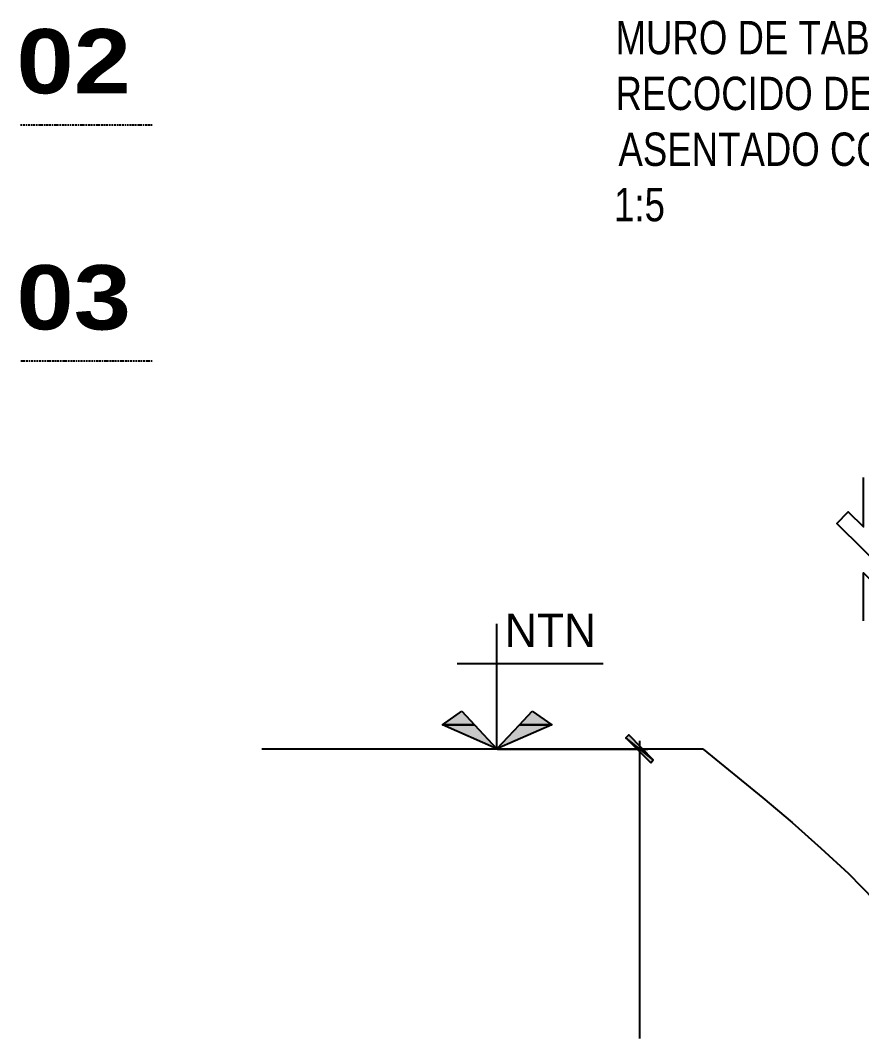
# Model space of a CAD drawing. Header units: metres. Extents: x 2.9 to 42.8, y 1.7 to 28.7.
# Drawn here: x 14.159 to 17.188, y 18.459 to 22.126 of the extents above; entities that cross this region are included whole.
import ezdxf

# ---------------------------------------------------------------- set-up
doc = ezdxf.new("R2010")
doc.units = ezdxf.units.M
for name, color, linetype in [('AMARILLO', 2, 'Continuous'), ('NEGRO', 7, 'Continuous'), ('RELLENO_NEGRO', 7, 'Continuous'), ('TEXTO', 7, 'Continuous')]:
    doc.layers.add(name, color=color, linetype=linetype)
doc.layers.add('RGB_118_118_118', color=7, linetype='Continuous', true_color=0x767676)
doc.layers.add('RGB_120_120_120', color=7, linetype='Continuous', true_color=0x787878)
doc.styles.add('Arial_Black', font='ariblk.ttf')

msp = doc.modelspace()

# ---------------------------------------------------------------- hatches: boundary and pattern name
at = {"layer": 'RELLENO_NEGRO'}
h = msp.add_hatch(color=256, dxfattribs=at)
h.dxf.hatch_style = 1
h.paths.add_polyline_path([(15.748, 19.6391), (15.7939, 19.5897), (15.6792, 19.5897), (15.748, 19.6391)])
h = msp.add_hatch(color=256, dxfattribs=at)
h.dxf.hatch_style = 1
h.paths.add_polyline_path([(16.002, 19.6391), (16.0726, 19.5897), (15.9561, 19.5897), (16.002, 19.6391)])
h = msp.add_hatch(color=256, dxfattribs=at)
h.dxf.hatch_style = 1
h.paths.add_polyline_path([(15.6792, 19.5897), (15.7939, 19.5897), (15.875, 19.5033), (15.6792, 19.5897)])
h = msp.add_hatch(color=256, dxfattribs=at)
h.dxf.hatch_style = 1
h.paths.add_polyline_path([(15.9561, 19.5897), (16.0726, 19.5897), (15.875, 19.5033), (15.9561, 19.5897)])
h = msp.add_hatch(color=256, dxfattribs=at)
h.dxf.hatch_style = 1
h.paths.add_polyline_path([(16.4289, 19.4522), (16.4377, 19.4628), (16.3389, 19.5421), (16.4289, 19.4522)])
h.paths.add_polyline_path([(16.4377, 19.4628), (16.3389, 19.5421), (16.3495, 19.5527), (16.4377, 19.4628)])

# ---------------------------------------------------------------- linework, layer by layer
at = {"layer": 'AMARILLO', "lineweight": -3}
for points in [[(14.1587, 21.7505), (14.164, 21.7505)], [(14.1676, 21.7505), (14.1746, 21.7505)], [(14.1781, 21.7505), (14.1834, 21.7505)], [(14.187, 21.7505), (14.1923, 21.7505)], [(14.1958, 21.7505), (14.2028, 21.7505)], [(14.2046, 21.7505), (14.2117, 21.7505)], [(14.2152, 21.7505), (14.2205, 21.7505)], [(14.224, 21.7505), (14.2311, 21.7505)], [(14.2328, 21.7505), (14.2399, 21.7505)], [(14.2434, 21.7505), (14.2487, 21.7505)], [(14.2522, 21.7505), (14.2593, 21.7505)], [(14.261, 21.7505), (14.2681, 21.7505)], [(14.2716, 21.7505), (14.2769, 21.7505)], [(14.2804, 21.7505), (14.2875, 21.7505)], [(14.2893, 21.7505), (14.2963, 21.7505)], [(14.2998, 21.7505), (14.3051, 21.7505)], [(14.3087, 21.7505), (14.3157, 21.7505)], [(14.3175, 21.7505), (14.3245, 21.7505)], [(14.3281, 21.7505), (14.3334, 21.7505)], [(14.3369, 21.7505), (14.3422, 21.7505)], [(14.3457, 21.7505), (14.3528, 21.7505)], [(14.3563, 21.7505), (14.3616, 21.7505)], [(14.3651, 21.7505), (14.3704, 21.7505)], [(14.3739, 21.7505), (14.381, 21.7505)], [(14.3828, 21.7505), (14.3898, 21.7505)], [(14.3933, 21.7505), (14.3986, 21.7505)], [(14.4022, 21.7505), (14.4092, 21.7505)], [(14.411, 21.7505), (14.418, 21.7505)], [(14.4216, 21.7505), (14.4268, 21.7505)], [(14.4304, 21.7505), (14.4374, 21.7505)], [(14.4392, 21.7505), (14.4462, 21.7505)], [(14.4498, 21.7505), (14.4551, 21.7505)], [(14.4586, 21.7505), (14.4657, 21.7505)], [(14.4674, 21.7505), (14.4745, 21.7505)], [(14.478, 21.7505), (14.4833, 21.7505)], [(14.4868, 21.7505), (14.4921, 21.7505)], [(14.4956, 21.7505), (14.5027, 21.7505)], [(14.5062, 21.7505), (14.5115, 21.7505)], [(14.515, 21.7505), (14.5203, 21.7505)], [(14.5239, 21.7505), (14.5309, 21.7505)], [(14.5344, 21.7505), (14.5397, 21.7505)], [(14.5433, 21.7505), (14.5486, 21.7505)], [(14.5521, 21.7505), (14.5591, 21.7505)], [(14.5609, 21.7505), (14.568, 21.7505)], [(14.5715, 21.7505), (14.5768, 21.7505)], [(14.5803, 21.7505), (14.5874, 21.7505)], [(14.5891, 21.7505), (14.5962, 21.7505)], [(14.5997, 21.7505), (14.605, 21.7505)], [(14.6085, 21.7505), (14.6156, 21.7505)], [(14.6173, 21.7505), (14.6244, 21.7505)], [(14.6279, 21.7505), (14.6332, 21.7505)], [(14.1605, 20.9003), (14.1676, 20.9003)], [(14.1693, 20.9003), (14.1764, 20.9003)], [(14.1799, 20.9003), (14.1852, 20.9003)], [(14.1887, 20.9003), (14.194, 20.9003)], [(14.1975, 20.9003), (14.2046, 20.9003)], [(14.2081, 20.9003), (14.2134, 20.9003)], [(14.2169, 20.9003), (14.2222, 20.9003)], [(14.2258, 20.9003), (14.2328, 20.9003)], [(14.2363, 20.9003), (14.2416, 20.9003)], [(14.2452, 20.9003), (14.2505, 20.9003)], [(14.254, 20.9003), (14.261, 20.9003)], [(14.2628, 20.9003), (14.2699, 20.9003)], [(14.2734, 20.9003), (14.2787, 20.9003)], [(14.2822, 20.9003), (14.2893, 20.9003)], [(14.291, 20.9003), (14.2981, 20.9003)], [(14.3016, 20.9003), (14.3069, 20.9003)], [(14.3104, 20.9003), (14.3175, 20.9003)], [(14.3192, 20.9003), (14.3263, 20.9003)], [(14.3298, 20.9003), (14.3351, 20.9003)], [(14.3387, 20.9003), (14.3457, 20.9003)], [(14.3475, 20.9003), (14.3545, 20.9003)], [(14.3581, 20.9003), (14.3633, 20.9003)], [(14.3669, 20.9003), (14.3722, 20.9003)], [(14.3757, 20.9003), (14.3828, 20.9003)], [(14.3863, 20.9003), (14.3916, 20.9003)], [(14.3951, 20.9003), (14.4004, 20.9003)], [(14.4039, 20.9003), (14.411, 20.9003)], [(14.4145, 20.9003), (14.4198, 20.9003)], [(14.4233, 20.9003), (14.4286, 20.9003)], [(14.4321, 20.9003), (14.4392, 20.9003)], [(14.441, 20.9003), (14.448, 20.9003)], [(14.4515, 20.9003), (14.4568, 20.9003)], [(14.4604, 20.9003), (14.4674, 20.9003)], [(14.4692, 20.9003), (14.4762, 20.9003)], [(14.4798, 20.9003), (14.4851, 20.9003)], [(14.4886, 20.9003), (14.4956, 20.9003)], [(14.4974, 20.9003), (14.5045, 20.9003)], [(14.508, 20.9003), (14.5133, 20.9003)], [(14.5168, 20.9003), (14.5239, 20.9003)], [(14.5256, 20.9003), (14.5327, 20.9003)], [(14.5362, 20.9003), (14.5415, 20.9003)], [(14.545, 20.9003), (14.5503, 20.9003)], [(14.5538, 20.9003), (14.5609, 20.9003)], [(14.5644, 20.9003), (14.5697, 20.9003)], [(14.5733, 20.9003), (14.5785, 20.9003)], [(14.5821, 20.9003), (14.5891, 20.9003)], [(14.5909, 20.9003), (14.5979, 20.9003)], [(14.6015, 20.9003), (14.6068, 20.9003)], [(14.6103, 20.9003), (14.6173, 20.9003)], [(14.6191, 20.9003), (14.6262, 20.9003)], [(14.6297, 20.9003), (14.6332, 20.9003)]]:
    msp.add_lwpolyline(points, dxfattribs=at)
at = {"layer": 'NEGRO', "lineweight": -3}
for points in [[(15.875, 19.5033), (15.875, 19.9531)], [(15.7321, 19.8102), (16.2578, 19.8102)], [(16.3883, 19.5315), (16.3883, 18.4591)], [(16.6176, 19.5016), (15.0283, 19.5016)], [(16.6176, 19.5016), (16.8328, 19.3269), (16.9386, 19.237), (17.0409, 19.1453), (17.1415, 19.0535), (17.235, 18.9583)]]:
    msp.add_lwpolyline(points, dxfattribs=at)
for points in [[(15.748, 19.6391), (15.7939, 19.5897), (15.6792, 19.5897)], [(16.002, 19.6391), (16.0726, 19.5897), (15.9561, 19.5897)], [(15.6792, 19.5897), (15.7939, 19.5897), (15.875, 19.5033)], [(15.9561, 19.5897), (16.0726, 19.5897), (15.875, 19.5033)], [(16.4377, 19.4628), (16.3389, 19.5421), (16.3495, 19.5527)], [(16.4289, 19.4522), (16.4377, 19.4628), (16.3389, 19.5421)]]:
    msp.add_lwpolyline(points, close=True, dxfattribs=at)
at = {"layer": 'RGB_118_118_118', "lineweight": -3}
msp.add_lwpolyline([(15.8768, 19.5016), (16.4183, 19.5016)], dxfattribs=at)
at = {"layer": 'RGB_120_120_120', "lineweight": -3}
msp.add_lwpolyline([(17.1944, 19.9637), (17.1944, 20.1366), (17.2491, 20.0819), (17.2896, 20.1242), (17.1944, 20.2195), (17.0991, 20.3147), (17.1397, 20.357), (17.1944, 20.3024), (17.1944, 20.4805)], dxfattribs=at)

# ---------------------------------------------------------------- texts
at = {"layer": 'TEXTO', "color": 18, "true_color": 0x000000, "width": 0.82}
for s, p in [('MURO DE TABIQUE DE BARRO ROJO', (16.3019, 22.0045)), ('RECOCIDO DE 15 cm DE ESPESOR', (16.3019, 21.8034)), ('ASENTADO CON  MORTERO ARENA', (16.3124, 21.6023)), ('1:5', (16.2966, 21.403))]:
    msp.add_text(s, height=0.1202, dxfattribs=at).set_placement(p)
at = {"layer": 'TEXTO', "color": 2, "true_color": 0xffff00, "style": 'Arial_Black'}
for s, p in [('02', (14.1446, 21.8634)), ('03', (14.1446, 21.0132))]:
    msp.add_text(s, height=0.2318, dxfattribs=at).set_placement(p)
at = {"layer": 'TEXTO', "color": 18, "true_color": 0x000000}
msp.add_text('NTN', height=0.1196, dxfattribs=at).set_placement((15.9032, 19.8702))

doc.saveas('drawing.dxf')
